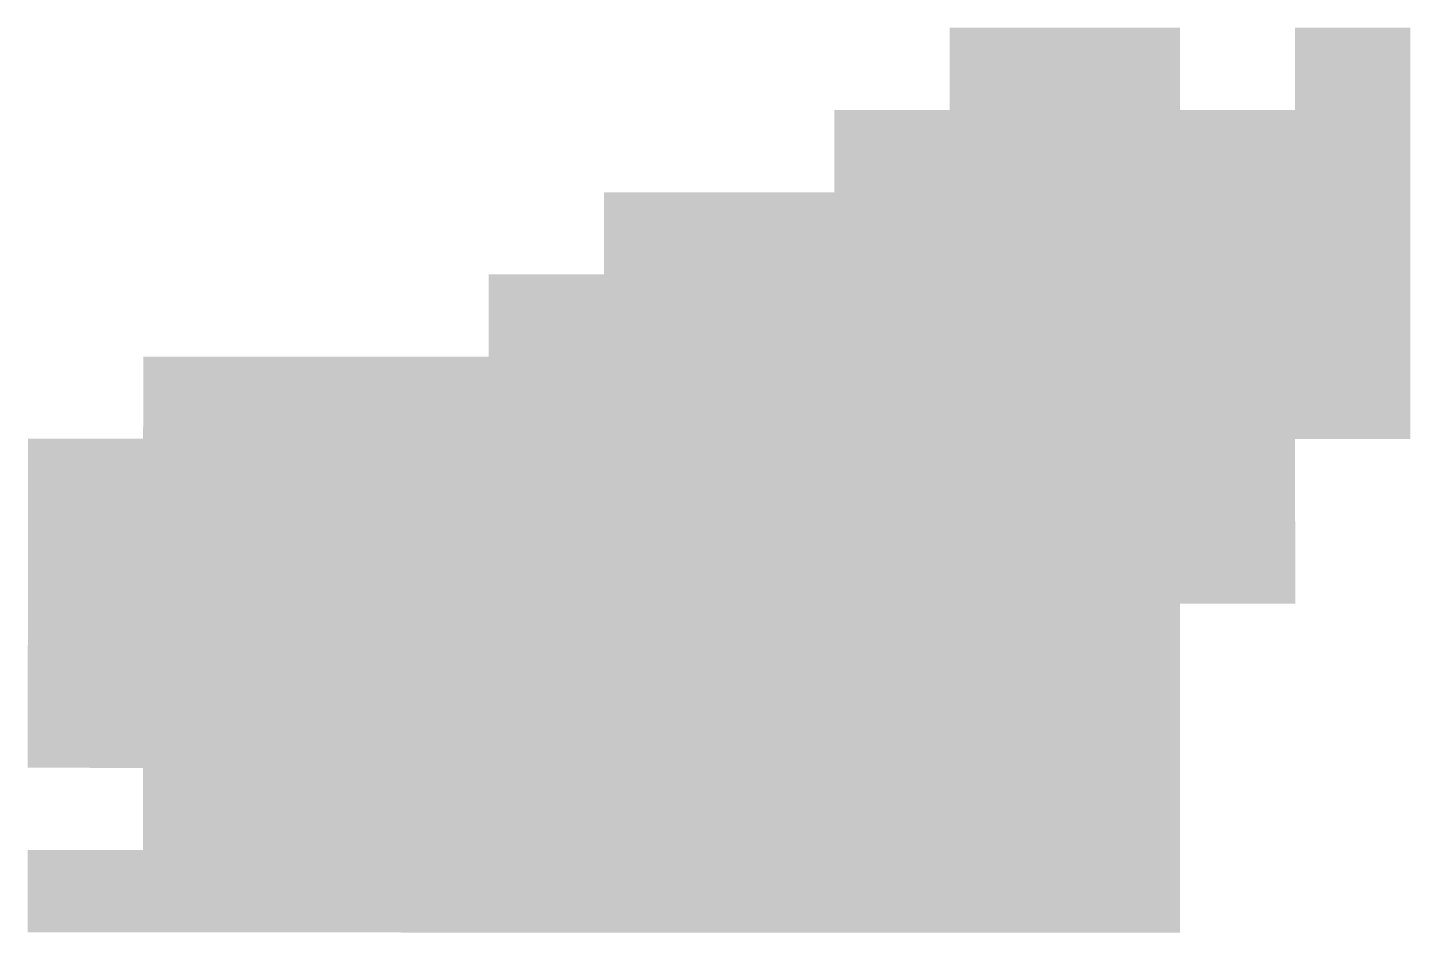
# Model space of a CAD drawing. Header units: inches. Extents: x 267136 to 306747, y 5028981 to 5062930.
# Drawn here: x 300904 to 306747, y 5059140 to 5062930 of the extents above; entities that cross this region are included whole.
import ezdxf

# ---------------------------------------------------------------- set-up
doc = ezdxf.new("R2010")
doc.units = ezdxf.units.IN
doc.header["$MEASUREMENT"] = 0

msp = doc.modelspace()

# ---------------------------------------------------------------- hatches: boundary and pattern name
for points in [[(305286.68, 5062582.45), (305254.234, 5062582.447), (305189.344, 5062582.443), (305124.453, 5062582.439), (305059.562, 5062582.437), (304994.672, 5062582.434), (304929.781, 5062582.433), (304864.891, 5062582.432), (304800, 5062582.431), (304800, 5062883.42), (304800, 5062929.726), (304994.661, 5062929.729), (305059.548, 5062929.731), (305124.435, 5062929.734), (305254.209, 5062929.742), (305286.652, 5062929.745), (305286.656, 5062883.439), (305286.663, 5062790.827), (305286.671, 5062698.215), (305286.678, 5062605.603), (305286.68, 5062582.45)], [(305773.359, 5062582.507), (305708.469, 5062582.497), (305578.687, 5062582.479), (305513.797, 5062582.472), (305448.906, 5062582.465), (305384.016, 5062582.458), (305319.125, 5062582.452), (305286.68, 5062582.45), (305286.678, 5062605.603), (305286.671, 5062698.215), (305286.663, 5062790.827), (305286.656, 5062883.439), (305286.652, 5062929.745), (305319.096, 5062929.748), (305448.87, 5062929.76), (305513.757, 5062929.767), (305578.645, 5062929.774), (305643.531, 5062929.783), (305708.418, 5062929.792), (305773.305, 5062929.802), (305773.312, 5062883.496), (305773.327, 5062790.884), (305773.341, 5062698.271), (305773.355, 5062605.66), (305773.359, 5062582.507)], [(306746.719, 5062582.735), (306681.828, 5062582.715), (306616.937, 5062582.695), (306552.047, 5062582.677), (306487.156, 5062582.659), (306422.266, 5062582.642), (306357.375, 5062582.626), (306292.484, 5062582.609), (306260.039, 5062582.602), (306260.033, 5062605.755), (306260.012, 5062698.367), (306259.99, 5062790.979), (306259.969, 5062883.591), (306259.958, 5062929.897), (306292.401, 5062929.904), (306357.288, 5062929.921), (306422.175, 5062929.937), (306487.062, 5062929.954), (306551.949, 5062929.973), (306616.836, 5062929.991), (306681.724, 5062930.01), (306746.61, 5062930.03), (306746.625, 5062883.724), (306746.653, 5062791.112), (306746.683, 5062698.5), (306746.712, 5062605.888), (306746.719, 5062582.735)], [(304800, 5062235.136), (304735.105, 5062235.137), (304670.212, 5062235.138), (304605.317, 5062235.139), (304540.423, 5062235.142), (304475.528, 5062235.145), (304410.635, 5062235.148), (304345.74, 5062235.152), (304313.293, 5062235.155), (304313.301, 5062327.767), (304313.308, 5062420.379), (304313.314, 5062512.991), (304313.32, 5062582.45), (304345.766, 5062582.447), (304410.656, 5062582.443), (304475.547, 5062582.439), (304540.437, 5062582.437), (304605.328, 5062582.434), (304670.219, 5062582.433), (304735.109, 5062582.432), (304800, 5062582.431), (304800, 5062235.136)], [(305286.707, 5062235.155), (305254.26, 5062235.152), (305189.365, 5062235.148), (305124.472, 5062235.145), (305059.577, 5062235.142), (304994.683, 5062235.139), (304929.788, 5062235.138), (304864.895, 5062235.137), (304800, 5062235.136), (304800, 5062582.431), (304864.891, 5062582.432), (304929.781, 5062582.433), (304994.672, 5062582.434), (305059.562, 5062582.437), (305124.453, 5062582.439), (305189.344, 5062582.443), (305254.234, 5062582.447), (305286.68, 5062582.45), (305286.686, 5062512.991), (305286.692, 5062420.379), (305286.699, 5062327.767), (305286.707, 5062235.155)], [(305773.414, 5062235.212), (305708.52, 5062235.202), (305643.625, 5062235.193), (305578.73, 5062235.185), (305513.837, 5062235.177), (305448.942, 5062235.17), (305384.048, 5062235.163), (305319.154, 5062235.157), (305286.707, 5062235.155), (305286.699, 5062327.767), (305286.692, 5062420.379), (305286.686, 5062512.991), (305286.68, 5062582.45), (305319.125, 5062582.452), (305384.016, 5062582.458), (305448.906, 5062582.465), (305513.797, 5062582.472), (305578.687, 5062582.479), (305708.469, 5062582.497), (305773.359, 5062582.507), (305773.37, 5062513.048), (305773.385, 5062420.436), (305773.399, 5062327.824), (305773.414, 5062235.212)], [(306260.12, 5062235.307), (306227.673, 5062235.3), (306162.779, 5062235.285), (306097.885, 5062235.271), (306032.99, 5062235.258), (305968.097, 5062235.245), (305903.202, 5062235.233), (305838.308, 5062235.223), (305773.414, 5062235.212), (305773.399, 5062327.824), (305773.385, 5062420.436), (305773.37, 5062513.048), (305773.359, 5062582.507), (305838.25, 5062582.518), (305903.141, 5062582.528), (305968.031, 5062582.54), (306032.922, 5062582.553), (306097.812, 5062582.566), (306162.703, 5062582.58), (306227.594, 5062582.595), (306260.039, 5062582.602), (306260.056, 5062513.143), (306260.077, 5062420.531), (306260.099, 5062327.919), (306260.12, 5062235.307)], [(306746.827, 5062235.44), (306681.933, 5062235.42), (306617.039, 5062235.4), (306552.145, 5062235.382), (306487.25, 5062235.364), (306422.356, 5062235.347), (306357.462, 5062235.331), (306292.567, 5062235.314), (306260.12, 5062235.307), (306260.099, 5062327.919), (306260.077, 5062420.531), (306260.056, 5062513.143), (306260.039, 5062582.602), (306292.484, 5062582.609), (306357.375, 5062582.626), (306422.266, 5062582.642), (306487.156, 5062582.659), (306552.047, 5062582.677), (306616.937, 5062582.695), (306746.719, 5062582.735), (306746.74, 5062513.276), (306746.77, 5062420.664), (306746.798, 5062328.052), (306746.827, 5062235.44)], [(303826.532, 5061887.917), (303761.634, 5061887.928), (303696.736, 5061887.938), (303631.839, 5061887.951), (303566.941, 5061887.963), (303502.043, 5061887.977), (303437.145, 5061887.99), (303372.247, 5061888.005), (303339.798, 5061888.013), (303339.814, 5061957.472), (303339.836, 5062050.083), (303339.858, 5062142.695), (303339.879, 5062235.307), (303372.327, 5062235.3), (303437.221, 5062235.285), (303502.115, 5062235.271), (303567.009, 5062235.258), (303631.904, 5062235.245), (303696.798, 5062235.233), (303761.692, 5062235.223), (303826.586, 5062235.212), (303826.558, 5062049.988), (303826.543, 5061957.376), (303826.532, 5061887.917)], [(304313.266, 5061887.86), (304280.817, 5061887.863), (304151.021, 5061887.875), (304086.124, 5061887.882), (303956.328, 5061887.898), (303891.43, 5061887.907), (303826.532, 5061887.917), (303826.543, 5061957.376), (303826.558, 5062049.988), (303826.586, 5062235.212), (303891.48, 5062235.202), (303956.375, 5062235.193), (304021.269, 5062235.185), (304086.164, 5062235.177), (304215.952, 5062235.163), (304280.846, 5062235.157), (304313.293, 5062235.155), (304313.286, 5062142.543), (304313.278, 5062049.932), (304313.271, 5061957.319), (304313.266, 5061887.86)], [(304800, 5061887.842), (304735.103, 5061887.842), (304670.204, 5061887.843), (304605.307, 5061887.845), (304540.408, 5061887.847), (304475.511, 5061887.85), (304410.613, 5061887.854), (304345.715, 5061887.857), (304313.266, 5061887.86), (304313.271, 5061957.319), (304313.278, 5062049.932), (304313.286, 5062142.543), (304313.293, 5062235.155), (304345.74, 5062235.152), (304410.635, 5062235.148), (304475.528, 5062235.145), (304540.423, 5062235.142), (304605.317, 5062235.139), (304670.212, 5062235.138), (304735.105, 5062235.137), (304800, 5062235.136), (304800, 5061957.3), (304800, 5061887.842)], [(305286.734, 5061887.86), (305254.285, 5061887.857), (305189.387, 5061887.854), (305124.489, 5061887.85), (305059.592, 5061887.847), (304994.693, 5061887.845), (304929.796, 5061887.843), (304864.897, 5061887.842), (304800, 5061887.842), (304800, 5062235.136), (304864.895, 5062235.137), (304929.788, 5062235.138), (304994.683, 5062235.139), (305059.577, 5062235.142), (305124.472, 5062235.145), (305189.365, 5062235.148), (305254.26, 5062235.152), (305286.707, 5062235.155), (305286.714, 5062142.543), (305286.722, 5062049.932), (305286.729, 5061957.319), (305286.734, 5061887.86)], [(305773.468, 5061887.917), (305708.57, 5061887.907), (305643.672, 5061887.898), (305513.876, 5061887.882), (305448.979, 5061887.875), (305286.734, 5061887.86), (305286.729, 5061957.319), (305286.722, 5062049.932), (305286.714, 5062142.543), (305286.707, 5062235.155), (305319.154, 5062235.157), (305384.048, 5062235.163), (305448.942, 5062235.17), (305513.837, 5062235.177), (305578.73, 5062235.185), (305643.625, 5062235.193), (305708.52, 5062235.202), (305773.414, 5062235.212), (305773.442, 5062049.988), (305773.457, 5061957.376), (305773.468, 5061887.917)], [(306260.202, 5061888.013), (306227.753, 5061888.005), (306162.854, 5061887.99), (306097.957, 5061887.977), (306033.06, 5061887.963), (305968.161, 5061887.951), (305903.264, 5061887.938), (305838.365, 5061887.928), (305773.468, 5061887.917), (305773.457, 5061957.376), (305773.442, 5062049.988), (305773.414, 5062235.212), (305838.308, 5062235.223), (305903.202, 5062235.233), (305968.097, 5062235.245), (306032.99, 5062235.258), (306097.885, 5062235.271), (306162.779, 5062235.285), (306227.673, 5062235.3), (306260.12, 5062235.307), (306260.164, 5062050.083), (306260.186, 5061957.472), (306260.202, 5061888.013)], [(306746.936, 5061888.146), (306682.038, 5061888.125), (306617.14, 5061888.106), (306552.242, 5061888.088), (306487.344, 5061888.069), (306422.446, 5061888.053), (306357.549, 5061888.036), (306292.65, 5061888.02), (306260.202, 5061888.013), (306260.186, 5061957.472), (306260.164, 5062050.083), (306260.12, 5062235.307), (306292.567, 5062235.314), (306357.462, 5062235.331), (306422.356, 5062235.347), (306487.25, 5062235.364), (306552.145, 5062235.382), (306617.039, 5062235.4), (306746.827, 5062235.44), (306746.914, 5061957.604), (306746.936, 5061888.146)], [(303339.717, 5061540.718), (303307.266, 5061540.726), (303242.365, 5061540.741), (303177.463, 5061540.758), (303112.562, 5061540.775), (303047.66, 5061540.793), (302982.759, 5061540.812), (302917.857, 5061540.831), (302852.956, 5061540.851), (302852.97, 5061587.156), (302853, 5061679.769), (302853.028, 5061772.381), (302853.057, 5061864.992), (302853.064, 5061888.146), (302917.962, 5061888.125), (302982.86, 5061888.106), (303047.758, 5061888.088), (303112.656, 5061888.069), (303177.554, 5061888.053), (303242.452, 5061888.036), (303307.35, 5061888.02), (303339.798, 5061888.013), (303339.793, 5061864.859), (303339.771, 5061772.247), (303339.75, 5061679.636), (303339.728, 5061587.023), (303339.717, 5061540.718)], [(303826.478, 5061540.623), (303761.577, 5061540.633), (303696.675, 5061540.645), (303631.773, 5061540.656), (303501.971, 5061540.682), (303437.069, 5061540.695), (303372.167, 5061540.71), (303339.717, 5061540.718), (303339.728, 5061587.023), (303339.75, 5061679.636), (303339.771, 5061772.247), (303339.793, 5061864.859), (303339.798, 5061888.013), (303372.247, 5061888.005), (303437.145, 5061887.99), (303502.043, 5061887.977), (303566.941, 5061887.963), (303631.839, 5061887.951), (303696.736, 5061887.938), (303761.634, 5061887.928), (303826.532, 5061887.917), (303826.529, 5061864.765), (303826.514, 5061772.152), (303826.5, 5061679.541), (303826.485, 5061586.929), (303826.478, 5061540.623)], [(304313.239, 5061540.565), (304280.788, 5061540.568), (304215.887, 5061540.574), (304150.985, 5061540.58), (304021.183, 5061540.596), (303956.281, 5061540.604), (303891.379, 5061540.613), (303826.478, 5061540.623), (303826.485, 5061586.929), (303826.5, 5061679.541), (303826.514, 5061772.152), (303826.529, 5061864.765), (303826.532, 5061887.917), (303891.43, 5061887.907), (303956.328, 5061887.898), (304086.124, 5061887.882), (304151.021, 5061887.875), (304313.266, 5061887.86), (304313.265, 5061864.707), (304313.257, 5061772.096), (304313.25, 5061679.483), (304313.242, 5061586.872), (304313.239, 5061540.565)], [(304800, 5061540.547), (304735.099, 5061540.547), (304670.197, 5061540.548), (304540.395, 5061540.552), (304475.492, 5061540.556), (304410.591, 5061540.559), (304345.689, 5061540.563), (304313.239, 5061540.565), (304313.242, 5061586.872), (304313.25, 5061679.483), (304313.257, 5061772.096), (304313.265, 5061864.707), (304313.266, 5061887.86), (304345.715, 5061887.857), (304410.613, 5061887.854), (304475.511, 5061887.85), (304540.408, 5061887.847), (304605.307, 5061887.845), (304670.204, 5061887.843), (304735.103, 5061887.842), (304800, 5061887.842), (304800, 5061864.688), (304800, 5061540.547)], [(305286.761, 5061540.565), (305254.311, 5061540.563), (305189.409, 5061540.559), (305124.508, 5061540.556), (305059.605, 5061540.552), (304929.803, 5061540.548), (304864.901, 5061540.547), (304800, 5061540.547), (304800, 5061887.842), (304864.897, 5061887.842), (304929.796, 5061887.843), (304994.693, 5061887.845), (305059.592, 5061887.847), (305124.489, 5061887.85), (305189.387, 5061887.854), (305254.285, 5061887.857), (305286.734, 5061887.86), (305286.735, 5061864.707), (305286.743, 5061772.096), (305286.75, 5061679.483), (305286.758, 5061586.872), (305286.761, 5061540.565)], [(305773.522, 5061540.623), (305708.62, 5061540.613), (305643.719, 5061540.604), (305578.817, 5061540.596), (305449.015, 5061540.58), (305384.113, 5061540.574), (305319.212, 5061540.568), (305286.761, 5061540.565), (305286.758, 5061586.872), (305286.75, 5061679.483), (305286.743, 5061772.096), (305286.735, 5061864.707), (305286.734, 5061887.86), (305319.183, 5061887.863), (305448.979, 5061887.875), (305513.876, 5061887.882), (305643.672, 5061887.898), (305708.57, 5061887.907), (305773.468, 5061887.917), (305773.472, 5061864.765), (305773.486, 5061772.152), (305773.5, 5061679.541), (305773.515, 5061586.929), (305773.522, 5061540.623)], [(306260.283, 5061540.718), (306227.832, 5061540.71), (306162.931, 5061540.695), (306098.029, 5061540.682), (305968.227, 5061540.656), (305903.325, 5061540.645), (305838.424, 5061540.633), (305773.522, 5061540.623), (305773.515, 5061586.929), (305773.5, 5061679.541), (305773.486, 5061772.152), (305773.472, 5061864.765), (305773.468, 5061887.917), (305838.365, 5061887.928), (305903.264, 5061887.938), (305968.161, 5061887.951), (306033.06, 5061887.963), (306097.957, 5061887.977), (306162.854, 5061887.99), (306227.753, 5061888.005), (306260.202, 5061888.013), (306260.207, 5061864.859), (306260.229, 5061772.247), (306260.251, 5061679.636), (306260.272, 5061587.023), (306260.283, 5061540.718)], [(306747.044, 5061540.851), (306682.143, 5061540.831), (306617.241, 5061540.812), (306552.34, 5061540.793), (306487.438, 5061540.775), (306422.537, 5061540.758), (306357.635, 5061540.741), (306292.733, 5061540.726), (306260.283, 5061540.718), (306260.272, 5061587.023), (306260.251, 5061679.636), (306260.229, 5061772.247), (306260.207, 5061864.859), (306260.202, 5061888.013), (306292.65, 5061888.02), (306357.549, 5061888.036), (306422.446, 5061888.053), (306487.344, 5061888.069), (306552.242, 5061888.088), (306617.14, 5061888.106), (306682.038, 5061888.125), (306746.936, 5061888.146), (306746.942, 5061864.992), (306746.972, 5061772.381), (306747.001, 5061679.769), (306747.029, 5061587.156), (306747.044, 5061540.851)], [(301879.271, 5061193.937), (301814.366, 5061193.967), (301749.461, 5061193.999), (301684.556, 5061194.03), (301619.651, 5061194.063), (301489.841, 5061194.131), (301424.936, 5061194.166), (301392.483, 5061194.184), (301392.496, 5061217.336), (301392.546, 5061309.948), (301392.597, 5061402.56), (301392.647, 5061495.172), (301392.673, 5061541.478), (301425.124, 5061541.46), (301490.025, 5061541.425), (301554.927, 5061541.392), (301619.828, 5061541.357), (301684.729, 5061541.325), (301749.631, 5061541.293), (301814.532, 5061541.262), (301879.434, 5061541.23), (301879.412, 5061494.925), (301879.369, 5061402.312), (301879.326, 5061309.701), (301879.282, 5061217.089), (301879.271, 5061193.937)], [(302366.06, 5061193.728), (302333.607, 5061193.74), (302268.702, 5061193.767), (302203.797, 5061193.793), (302138.892, 5061193.82), (302073.986, 5061193.849), (302009.082, 5061193.877), (301944.176, 5061193.906), (301879.271, 5061193.937), (301879.282, 5061217.089), (301879.326, 5061309.701), (301879.369, 5061402.312), (301879.412, 5061494.925), (301879.434, 5061541.23), (301944.335, 5061541.2), (302009.237, 5061541.171), (302074.138, 5061541.143), (302139.04, 5061541.114), (302203.941, 5061541.087), (302268.843, 5061541.061), (302333.744, 5061541.034), (302366.195, 5061541.021), (302366.177, 5061494.716), (302366.141, 5061402.104), (302366.104, 5061309.492), (302366.068, 5061216.88), (302366.06, 5061193.728)], [(302852.848, 5061193.557), (302787.942, 5061193.577), (302723.037, 5061193.599), (302658.132, 5061193.62), (302528.322, 5061193.666), (302463.417, 5061193.69), (302398.512, 5061193.715), (302366.06, 5061193.728), (302366.068, 5061216.88), (302366.104, 5061309.492), (302366.141, 5061402.104), (302366.177, 5061494.716), (302366.195, 5061541.021), (302398.646, 5061541.009), (302463.547, 5061540.984), (302528.449, 5061540.961), (302593.35, 5061540.937), (302658.251, 5061540.915), (302788.055, 5061540.871), (302852.956, 5061540.851), (302852.941, 5061494.545), (302852.913, 5061401.933), (302852.855, 5061216.709), (302852.848, 5061193.557)], [(303339.636, 5061193.424), (303307.183, 5061193.431), (303242.278, 5061193.447), (303177.373, 5061193.464), (303112.468, 5061193.48), (302982.658, 5061193.518), (302917.752, 5061193.536), (302852.848, 5061193.557), (302852.855, 5061216.709), (302852.913, 5061401.933), (302852.941, 5061494.545), (302852.956, 5061540.851), (302917.857, 5061540.831), (302982.759, 5061540.812), (303047.66, 5061540.793), (303112.562, 5061540.775), (303177.463, 5061540.758), (303242.365, 5061540.741), (303307.266, 5061540.726), (303339.717, 5061540.718), (303339.706, 5061494.412), (303339.685, 5061401.8), (303339.641, 5061216.576), (303339.636, 5061193.424)], [(303826.424, 5061193.328), (303761.519, 5061193.339), (303696.614, 5061193.35), (303631.708, 5061193.362), (303566.803, 5061193.374), (303501.898, 5061193.388), (303436.993, 5061193.401), (303372.088, 5061193.416), (303339.636, 5061193.424), (303339.641, 5061216.576), (303339.685, 5061401.8), (303339.706, 5061494.412), (303339.717, 5061540.718), (303372.167, 5061540.71), (303437.069, 5061540.695), (303501.971, 5061540.682), (303631.773, 5061540.656), (303696.675, 5061540.645), (303761.577, 5061540.633), (303826.478, 5061540.623), (303826.471, 5061494.316), (303826.456, 5061401.705), (303826.442, 5061309.093), (303826.427, 5061216.481), (303826.424, 5061193.328)], [(304313.212, 5061193.271), (304280.76, 5061193.274), (304215.854, 5061193.28), (304150.949, 5061193.286), (304086.044, 5061193.293), (304021.139, 5061193.301), (303956.234, 5061193.31), (303891.329, 5061193.318), (303826.424, 5061193.328), (303826.427, 5061216.481), (303826.442, 5061309.093), (303826.456, 5061401.705), (303826.471, 5061494.316), (303826.478, 5061540.623), (303891.379, 5061540.613), (303956.281, 5061540.604), (304021.183, 5061540.596), (304150.985, 5061540.58), (304215.887, 5061540.574), (304280.788, 5061540.568), (304313.239, 5061540.565), (304313.235, 5061494.26), (304313.229, 5061401.648), (304313.221, 5061309.036), (304313.214, 5061216.425), (304313.212, 5061193.271)], [(304800, 5061193.253), (304735.095, 5061193.253), (304670.189, 5061193.254), (304605.285, 5061193.256), (304540.38, 5061193.258), (304475.475, 5061193.261), (304410.569, 5061193.265), (304345.664, 5061193.269), (304313.212, 5061193.271), (304313.214, 5061216.425), (304313.221, 5061309.036), (304313.229, 5061401.648), (304313.235, 5061494.26), (304313.239, 5061540.565), (304345.689, 5061540.563), (304410.591, 5061540.559), (304475.492, 5061540.556), (304540.395, 5061540.552), (304670.197, 5061540.548), (304735.099, 5061540.547), (304800, 5061540.547), (304800, 5061193.253)], [(305286.788, 5061193.271), (305254.336, 5061193.269), (305189.431, 5061193.265), (305124.525, 5061193.261), (305059.62, 5061193.258), (304994.715, 5061193.256), (304929.811, 5061193.254), (304864.905, 5061193.253), (304800, 5061193.253), (304800, 5061540.547), (304864.901, 5061540.547), (304929.803, 5061540.548), (305059.605, 5061540.552), (305124.508, 5061540.556), (305189.409, 5061540.559), (305254.311, 5061540.563), (305286.761, 5061540.565), (305286.765, 5061494.26), (305286.771, 5061401.648), (305286.779, 5061309.036), (305286.786, 5061216.425), (305286.788, 5061193.271)], [(305773.576, 5061193.328), (305708.671, 5061193.318), (305643.766, 5061193.31), (305578.861, 5061193.301), (305513.956, 5061193.293), (305449.051, 5061193.286), (305384.146, 5061193.28), (305319.24, 5061193.274), (305286.788, 5061193.271), (305286.786, 5061216.425), (305286.779, 5061309.036), (305286.771, 5061401.648), (305286.765, 5061494.26), (305286.761, 5061540.565), (305319.212, 5061540.568), (305384.113, 5061540.574), (305449.015, 5061540.58), (305578.817, 5061540.596), (305643.719, 5061540.604), (305708.62, 5061540.613), (305773.522, 5061540.623), (305773.529, 5061494.316), (305773.544, 5061401.705), (305773.559, 5061309.093), (305773.572, 5061216.481), (305773.576, 5061193.328)], [(306260.364, 5061193.424), (306227.912, 5061193.416), (306163.007, 5061193.401), (306098.102, 5061193.388), (306033.196, 5061193.374), (305968.291, 5061193.362), (305903.387, 5061193.35), (305838.481, 5061193.339), (305773.576, 5061193.328), (305773.572, 5061216.481), (305773.559, 5061309.093), (305773.544, 5061401.705), (305773.529, 5061494.316), (305773.522, 5061540.623), (305838.424, 5061540.633), (305903.325, 5061540.645), (305968.227, 5061540.656), (306098.029, 5061540.682), (306162.931, 5061540.695), (306227.832, 5061540.71), (306260.283, 5061540.718), (306260.294, 5061494.412), (306260.315, 5061401.8), (306260.359, 5061216.576), (306260.364, 5061193.424)], [(306747.152, 5061193.557), (306682.247, 5061193.536), (306617.343, 5061193.518), (306552.437, 5061193.499), (306487.532, 5061193.48), (306422.627, 5061193.464), (306357.722, 5061193.447), (306292.817, 5061193.431), (306260.364, 5061193.424), (306260.359, 5061216.576), (306260.315, 5061401.8), (306260.294, 5061494.412), (306260.283, 5061540.718), (306292.733, 5061540.726), (306357.635, 5061540.741), (306422.537, 5061540.758), (306487.438, 5061540.775), (306552.34, 5061540.793), (306617.241, 5061540.812), (306682.143, 5061540.831), (306747.044, 5061540.851), (306747.059, 5061494.545), (306747.088, 5061401.933), (306747.116, 5061309.321), (306747.146, 5061216.709), (306747.152, 5061193.557)], [(301392.293, 5060846.89), (301359.839, 5060846.907), (301294.93, 5060846.943), (301230.021, 5060846.98), (301165.113, 5060847.018), (301100.204, 5060847.056), (301035.295, 5060847.095), (300970.387, 5060847.134), (300905.478, 5060847.174), (300905.536, 5060939.786), (300905.594, 5061032.397), (300905.652, 5061125.01), (300905.695, 5061194.469), (300970.6, 5061194.428), (301100.41, 5061194.35), (301230.22, 5061194.274), (301295.125, 5061194.237), (301360.031, 5061194.201), (301392.483, 5061194.184), (301392.445, 5061124.725), (301392.395, 5061032.112), (301392.293, 5060846.89)], [(301879.108, 5060846.643), (301814.2, 5060846.673), (301749.291, 5060846.704), (301684.382, 5060846.736), (301619.474, 5060846.77), (301554.565, 5060846.803), (301489.656, 5060846.837), (301424.748, 5060846.871), (301392.293, 5060846.89), (301392.395, 5061032.112), (301392.445, 5061124.725), (301392.483, 5061194.184), (301424.936, 5061194.166), (301489.841, 5061194.131), (301619.651, 5061194.063), (301684.556, 5061194.03), (301749.461, 5061193.999), (301814.366, 5061193.967), (301879.271, 5061193.937), (301879.239, 5061124.478), (301879.195, 5061031.866), (301879.152, 5060939.254), (301879.108, 5060846.643)], [(302365.924, 5060846.434), (302333.47, 5060846.446), (302268.561, 5060846.472), (302203.652, 5060846.499), (302138.744, 5060846.526), (302073.835, 5060846.554), (301944.017, 5060846.612), (301879.108, 5060846.643), (301879.152, 5060939.254), (301879.195, 5061031.866), (301879.239, 5061124.478), (301879.271, 5061193.937), (301944.176, 5061193.906), (302009.082, 5061193.877), (302073.986, 5061193.849), (302138.892, 5061193.82), (302203.797, 5061193.793), (302268.702, 5061193.767), (302333.607, 5061193.74), (302366.06, 5061193.728), (302366.032, 5061124.269), (302365.96, 5060939.045), (302365.924, 5060846.434)], [(302852.739, 5060846.263), (302787.831, 5060846.283), (302722.922, 5060846.304), (302658.013, 5060846.326), (302593.104, 5060846.349), (302528.196, 5060846.372), (302463.287, 5060846.396), (302398.378, 5060846.421), (302365.924, 5060846.434), (302365.96, 5060939.045), (302366.032, 5061124.269), (302366.06, 5061193.728), (302398.512, 5061193.715), (302463.417, 5061193.69), (302528.322, 5061193.666), (302658.132, 5061193.62), (302723.037, 5061193.599), (302787.942, 5061193.577), (302852.848, 5061193.557), (302852.826, 5061124.098), (302852.797, 5061031.485), (302852.739, 5060846.263)], [(303339.554, 5060846.129), (303307.1, 5060846.137), (303242.191, 5060846.153), (303177.283, 5060846.169), (303112.374, 5060846.187), (303047.465, 5060846.204), (302982.557, 5060846.223), (302917.648, 5060846.242), (302852.739, 5060846.263), (302852.797, 5061031.485), (302852.826, 5061124.098), (302852.848, 5061193.557), (302917.752, 5061193.536), (302982.658, 5061193.518), (303112.468, 5061193.48), (303177.373, 5061193.464), (303242.278, 5061193.447), (303307.183, 5061193.431), (303339.636, 5061193.424), (303339.619, 5061123.965), (303339.598, 5061031.353), (303339.554, 5060846.129)], [(303826.37, 5060846.034), (303761.461, 5060846.045), (303696.552, 5060846.056), (303631.644, 5060846.067), (303566.735, 5060846.08), (303501.826, 5060846.094), (303436.917, 5060846.107), (303372.009, 5060846.122), (303339.554, 5060846.129), (303339.598, 5061031.353), (303339.619, 5061123.965), (303339.636, 5061193.424), (303372.088, 5061193.416), (303436.993, 5061193.401), (303501.898, 5061193.388), (303566.803, 5061193.374), (303631.708, 5061193.362), (303696.614, 5061193.35), (303826.424, 5061193.328), (303826.413, 5061123.869), (303826.398, 5061031.258), (303826.37, 5060846.034)], [(304313.185, 5060845.978), (304280.73, 5060845.979), (304215.821, 5060845.985), (304150.913, 5060845.992), (304086.004, 5060845.999), (304021.096, 5060846.007), (303956.187, 5060846.016), (303891.278, 5060846.024), (303826.37, 5060846.034), (303826.398, 5061031.258), (303826.413, 5061123.869), (303826.424, 5061193.328), (303891.329, 5061193.318), (303956.234, 5061193.31), (304021.139, 5061193.301), (304086.044, 5061193.293), (304150.949, 5061193.286), (304215.854, 5061193.28), (304280.76, 5061193.274), (304313.212, 5061193.271), (304313.206, 5061123.812), (304313.199, 5061031.201), (304313.192, 5060938.589), (304313.185, 5060845.978)], [(304800, 5060845.958), (304735.091, 5060845.959), (304670.183, 5060845.96), (304605.273, 5060845.961), (304540.365, 5060845.964), (304475.456, 5060845.967), (304410.548, 5060845.971), (304345.639, 5060845.975), (304313.185, 5060845.978), (304313.192, 5060938.589), (304313.199, 5061031.201), (304313.206, 5061123.812), (304313.212, 5061193.271), (304345.664, 5061193.269), (304410.569, 5061193.265), (304475.475, 5061193.261), (304540.38, 5061193.258), (304605.285, 5061193.256), (304670.189, 5061193.254), (304735.095, 5061193.253), (304800, 5061193.253), (304800, 5060845.958)], [(305286.815, 5060845.978), (305254.361, 5060845.975), (305189.452, 5060845.971), (305124.544, 5060845.967), (305059.635, 5060845.964), (304994.727, 5060845.961), (304929.817, 5060845.96), (304864.909, 5060845.959), (304800, 5060845.958), (304800, 5061193.253), (304864.905, 5061193.253), (304929.811, 5061193.254), (304994.715, 5061193.256), (305059.62, 5061193.258), (305124.525, 5061193.261), (305189.431, 5061193.265), (305254.336, 5061193.269), (305286.788, 5061193.271), (305286.794, 5061123.812), (305286.801, 5061031.201), (305286.808, 5060938.589), (305286.815, 5060845.978)], [(305773.631, 5060846.034), (305708.722, 5060846.024), (305643.813, 5060846.016), (305578.904, 5060846.007), (305513.996, 5060845.999), (305449.087, 5060845.992), (305384.179, 5060845.985), (305319.27, 5060845.979), (305286.815, 5060845.978), (305286.808, 5060938.589), (305286.801, 5061031.201), (305286.794, 5061123.812), (305286.788, 5061193.271), (305319.24, 5061193.274), (305384.146, 5061193.28), (305449.051, 5061193.286), (305513.956, 5061193.293), (305578.861, 5061193.301), (305643.766, 5061193.31), (305708.671, 5061193.318), (305773.576, 5061193.328), (305773.587, 5061123.869), (305773.602, 5061031.258), (305773.616, 5060938.646), (305773.631, 5060846.034)], [(306260.445, 5060846.129), (306227.991, 5060846.122), (306163.083, 5060846.107), (306098.174, 5060846.094), (306033.266, 5060846.08), (305968.356, 5060846.067), (305903.448, 5060846.056), (305838.539, 5060846.045), (305773.631, 5060846.034), (305773.616, 5060938.646), (305773.602, 5061031.258), (305773.587, 5061123.869), (305773.576, 5061193.328), (305838.481, 5061193.339), (305903.387, 5061193.35), (305968.291, 5061193.362), (306033.196, 5061193.374), (306098.102, 5061193.388), (306163.007, 5061193.401), (306227.912, 5061193.416), (306260.364, 5061193.424), (306260.381, 5061123.965), (306260.402, 5061031.353), (306260.424, 5060938.741), (306260.445, 5060846.129)], [(301392.104, 5060499.596), (301359.647, 5060499.613), (301294.735, 5060499.649), (301229.823, 5060499.687), (301164.911, 5060499.724), (301099.998, 5060499.762), (300970.174, 5060499.84), (300905.261, 5060499.88), (300905.305, 5060569.339), (300905.362, 5060661.951), (300905.42, 5060754.562), (300905.478, 5060847.174), (300970.387, 5060847.134), (301035.295, 5060847.095), (301100.204, 5060847.056), (301165.113, 5060847.018), (301230.021, 5060846.98), (301294.93, 5060846.943), (301359.839, 5060846.907), (301392.293, 5060846.89), (301392.243, 5060754.277), (301392.192, 5060661.666), (301392.142, 5060569.054), (301392.104, 5060499.596)], [(301878.946, 5060499.349), (301814.034, 5060499.379), (301749.122, 5060499.41), (301684.209, 5060499.442), (301619.297, 5060499.476), (301554.384, 5060499.509), (301424.56, 5060499.577), (301392.104, 5060499.596), (301392.142, 5060569.054), (301392.192, 5060661.666), (301392.243, 5060754.277), (301392.293, 5060846.89), (301424.748, 5060846.871), (301489.656, 5060846.837), (301554.565, 5060846.803), (301619.474, 5060846.77), (301684.382, 5060846.736), (301749.291, 5060846.704), (301814.2, 5060846.673), (301879.108, 5060846.643), (301879.065, 5060754.03), (301879.022, 5060661.419), (301878.979, 5060568.807), (301878.946, 5060499.349)], [(302365.788, 5060499.14), (302333.332, 5060499.152), (302268.42, 5060499.178), (302203.507, 5060499.205), (302138.595, 5060499.232), (302073.683, 5060499.26), (302008.771, 5060499.289), (301943.858, 5060499.318), (301878.946, 5060499.349), (301878.979, 5060568.807), (301879.022, 5060661.419), (301879.065, 5060754.03), (301879.108, 5060846.643), (301944.017, 5060846.612), (302073.835, 5060846.554), (302138.744, 5060846.526), (302203.652, 5060846.499), (302268.561, 5060846.472), (302333.47, 5060846.446), (302365.924, 5060846.434), (302365.888, 5060753.821), (302365.852, 5060661.21), (302365.815, 5060568.598), (302365.788, 5060499.14)], [(302852.631, 5060498.969), (302787.718, 5060498.989), (302722.806, 5060499.01), (302657.894, 5060499.032), (302592.981, 5060499.055), (302528.069, 5060499.078), (302463.157, 5060499.103), (302398.245, 5060499.127), (302365.788, 5060499.14), (302365.815, 5060568.598), (302365.852, 5060661.21), (302365.888, 5060753.821), (302365.924, 5060846.434), (302398.378, 5060846.421), (302463.287, 5060846.396), (302528.196, 5060846.372), (302593.104, 5060846.349), (302658.013, 5060846.326), (302722.922, 5060846.304), (302787.831, 5060846.283), (302852.739, 5060846.263), (302852.71, 5060753.65), (302852.681, 5060661.039), (302852.652, 5060568.427), (302852.631, 5060498.969)], [(303339.473, 5060498.835), (303307.017, 5060498.843), (303242.104, 5060498.858), (303177.192, 5060498.875), (303112.28, 5060498.893), (303047.368, 5060498.91), (302982.455, 5060498.929), (302917.543, 5060498.948), (302852.631, 5060498.969), (302852.652, 5060568.427), (302852.681, 5060661.039), (302852.71, 5060753.65), (302852.739, 5060846.263), (302917.648, 5060846.242), (302982.557, 5060846.223), (303047.465, 5060846.204), (303112.374, 5060846.187), (303177.283, 5060846.169), (303242.191, 5060846.153), (303307.1, 5060846.137), (303339.554, 5060846.129), (303339.533, 5060753.518), (303339.489, 5060568.294), (303339.473, 5060498.835)], [(303826.315, 5060498.74), (303761.403, 5060498.751), (303631.579, 5060498.773), (303566.666, 5060498.786), (303501.754, 5060498.8), (303436.841, 5060498.813), (303371.929, 5060498.828), (303339.473, 5060498.835), (303339.489, 5060568.294), (303339.533, 5060753.518), (303339.554, 5060846.129), (303372.009, 5060846.122), (303436.917, 5060846.107), (303501.826, 5060846.094), (303566.735, 5060846.08), (303631.644, 5060846.067), (303696.552, 5060846.056), (303826.37, 5060846.034), (303826.355, 5060753.423), (303826.341, 5060660.811), (303826.326, 5060568.199), (303826.315, 5060498.74)], [(304313.157, 5060498.684), (304280.701, 5060498.686), (304215.789, 5060498.691), (304150.877, 5060498.698), (304085.964, 5060498.705), (304021.052, 5060498.713), (303956.14, 5060498.722), (303891.228, 5060498.73), (303826.315, 5060498.74), (303826.326, 5060568.199), (303826.341, 5060660.811), (303826.355, 5060753.423), (303826.37, 5060846.034), (303891.278, 5060846.024), (303956.187, 5060846.016), (304021.096, 5060846.007), (304086.004, 5060845.999), (304150.913, 5060845.992), (304215.821, 5060845.985), (304280.73, 5060845.979), (304313.185, 5060845.978), (304313.178, 5060753.365), (304313.17, 5060660.754), (304313.163, 5060568.143), (304313.157, 5060498.684)], [(304800, 5060498.664), (304735.088, 5060498.665), (304670.176, 5060498.666), (304605.263, 5060498.667), (304540.351, 5060498.67), (304475.438, 5060498.673), (304345.614, 5060498.681), (304313.157, 5060498.684), (304313.163, 5060568.143), (304313.17, 5060660.754), (304313.178, 5060753.365), (304313.185, 5060845.978), (304345.639, 5060845.975), (304410.548, 5060845.971), (304475.456, 5060845.967), (304540.365, 5060845.964), (304605.273, 5060845.961), (304670.183, 5060845.96), (304735.091, 5060845.959), (304800, 5060845.958), (304800, 5060498.664)], [(305286.843, 5060498.684), (305254.386, 5060498.681), (305124.562, 5060498.673), (305059.649, 5060498.67), (304994.737, 5060498.667), (304929.824, 5060498.666), (304800, 5060498.664), (304800, 5060845.958), (304864.909, 5060845.959), (304929.817, 5060845.96), (304994.727, 5060845.961), (305059.635, 5060845.964), (305124.544, 5060845.967), (305189.452, 5060845.971), (305254.361, 5060845.975), (305286.815, 5060845.978), (305286.822, 5060753.365), (305286.83, 5060660.754), (305286.837, 5060568.143), (305286.843, 5060498.684)], [(305773.685, 5060498.74), (305708.772, 5060498.73), (305643.86, 5060498.722), (305578.947, 5060498.713), (305514.035, 5060498.705), (305384.211, 5060498.691), (305319.299, 5060498.686), (305286.843, 5060498.684), (305286.837, 5060568.143), (305286.83, 5060660.754), (305286.822, 5060753.365), (305286.815, 5060845.978), (305319.27, 5060845.979), (305384.179, 5060845.985), (305449.087, 5060845.992), (305513.996, 5060845.999), (305578.904, 5060846.007), (305643.813, 5060846.016), (305708.722, 5060846.024), (305773.631, 5060846.034), (305773.645, 5060753.423), (305773.659, 5060660.811), (305773.674, 5060568.199), (305773.685, 5060498.74)], [(306260.527, 5060498.835), (306228.071, 5060498.828), (306163.158, 5060498.813), (306098.246, 5060498.8), (306033.334, 5060498.786), (305968.422, 5060498.773), (305903.51, 5060498.762), (305838.597, 5060498.751), (305773.685, 5060498.74), (305773.674, 5060568.199), (305773.659, 5060660.811), (305773.645, 5060753.423), (305773.631, 5060846.034), (305838.539, 5060846.045), (305903.448, 5060846.056), (305968.356, 5060846.067), (306033.266, 5060846.08), (306098.174, 5060846.094), (306163.083, 5060846.107), (306227.991, 5060846.122), (306260.445, 5060846.129), (306260.468, 5060753.518), (306260.489, 5060660.906), (306260.511, 5060568.294), (306260.527, 5060498.835)], [(301391.914, 5060152.302), (301359.456, 5060152.319), (301294.54, 5060152.355), (301229.624, 5060152.393), (301164.708, 5060152.43), (301099.792, 5060152.468), (300969.96, 5060152.546), (300905.044, 5060152.587), (300905.073, 5060198.893), (300905.189, 5060384.115), (300905.247, 5060476.728), (300905.261, 5060499.88), (300970.174, 5060499.84), (301099.998, 5060499.762), (301164.911, 5060499.724), (301229.823, 5060499.687), (301294.735, 5060499.649), (301359.647, 5060499.613), (301392.104, 5060499.596), (301392.091, 5060476.442), (301392.041, 5060383.831), (301391.939, 5060198.607), (301391.914, 5060152.302)], [(301878.783, 5060152.055), (301813.867, 5060152.085), (301748.952, 5060152.116), (301684.036, 5060152.148), (301619.12, 5060152.182), (301554.204, 5060152.215), (301489.288, 5060152.249), (301424.372, 5060152.284), (301391.914, 5060152.302), (301391.939, 5060198.607), (301392.041, 5060383.831), (301392.091, 5060476.442), (301392.104, 5060499.596), (301424.56, 5060499.577), (301554.384, 5060499.509), (301619.297, 5060499.476), (301684.209, 5060499.442), (301749.122, 5060499.41), (301814.034, 5060499.379), (301878.946, 5060499.349), (301878.935, 5060476.195), (301878.892, 5060383.584), (301878.849, 5060290.972), (301878.805, 5060198.36), (301878.783, 5060152.055)], [(302365.653, 5060151.846), (302333.195, 5060151.858), (302268.279, 5060151.885), (302203.363, 5060151.911), (302138.447, 5060151.938), (302073.531, 5060151.967), (302008.615, 5060151.995), (301943.699, 5060152.024), (301878.783, 5060152.055), (301878.805, 5060198.36), (301878.849, 5060290.972), (301878.892, 5060383.584), (301878.935, 5060476.195), (301878.946, 5060499.349), (301943.858, 5060499.318), (302008.771, 5060499.289), (302073.683, 5060499.26), (302138.595, 5060499.232), (302203.507, 5060499.205), (302268.42, 5060499.178), (302333.332, 5060499.152), (302365.788, 5060499.14), (302365.779, 5060475.986), (302365.743, 5060383.375), (302365.671, 5060198.151), (302365.653, 5060151.846)], [(302852.522, 5060151.675), (302787.606, 5060151.695), (302722.69, 5060151.717), (302657.774, 5060151.738), (302527.942, 5060151.784), (302463.027, 5060151.809), (302398.111, 5060151.833), (302365.653, 5060151.846), (302365.671, 5060198.151), (302365.743, 5060383.375), (302365.779, 5060475.986), (302365.788, 5060499.14), (302398.245, 5060499.127), (302463.157, 5060499.103), (302528.069, 5060499.078), (302592.981, 5060499.055), (302657.894, 5060499.032), (302722.806, 5060499.01), (302787.718, 5060498.989), (302852.631, 5060498.969), (302852.624, 5060475.815), (302852.595, 5060383.204), (302852.565, 5060290.592), (302852.537, 5060197.98), (302852.522, 5060151.675)], [(303339.392, 5060151.542), (303306.934, 5060151.549), (303242.018, 5060151.565), (303112.186, 5060151.599), (303047.27, 5060151.617), (302982.354, 5060151.636), (302917.438, 5060151.654), (302852.522, 5060151.675), (302852.537, 5060197.98), (302852.565, 5060290.592), (302852.595, 5060383.204), (302852.624, 5060475.815), (302852.631, 5060498.969), (302917.543, 5060498.948), (302982.455, 5060498.929), (303047.368, 5060498.91), (303112.28, 5060498.893), (303177.192, 5060498.875), (303242.104, 5060498.858), (303307.017, 5060498.843), (303339.473, 5060498.835), (303339.468, 5060475.683), (303339.446, 5060383.07), (303339.402, 5060197.848), (303339.392, 5060151.542)], [(303826.261, 5060151.446), (303761.345, 5060151.457), (303696.429, 5060151.468), (303631.513, 5060151.48), (303566.598, 5060151.492), (303436.766, 5060151.52), (303371.85, 5060151.534), (303339.392, 5060151.542), (303339.402, 5060197.848), (303339.446, 5060383.07), (303339.468, 5060475.683), (303339.473, 5060498.835), (303371.929, 5060498.828), (303436.841, 5060498.813), (303501.754, 5060498.8), (303566.666, 5060498.786), (303631.579, 5060498.773), (303826.315, 5060498.74), (303826.312, 5060475.587), (303826.297, 5060382.976), (303826.269, 5060197.752), (303826.261, 5060151.446)], [(304313.131, 5060151.39), (304280.673, 5060151.393), (304215.757, 5060151.397), (304085.925, 5060151.411), (304021.009, 5060151.419), (303891.177, 5060151.437), (303826.261, 5060151.446), (303826.269, 5060197.752), (303826.297, 5060382.976), (303826.312, 5060475.587), (303826.315, 5060498.74), (303891.228, 5060498.73), (303956.14, 5060498.722), (304021.052, 5060498.713), (304085.964, 5060498.705), (304150.877, 5060498.698), (304215.789, 5060498.691), (304280.701, 5060498.686), (304313.157, 5060498.684), (304313.156, 5060475.53), (304313.148, 5060382.919), (304313.142, 5060290.307), (304313.134, 5060197.695), (304313.131, 5060151.39)], [(304800, 5060151.37), (304735.084, 5060151.371), (304670.168, 5060151.372), (304540.336, 5060151.376), (304475.42, 5060151.379), (304410.505, 5060151.383), (304345.589, 5060151.387), (304313.131, 5060151.39), (304313.134, 5060197.695), (304313.142, 5060290.307), (304313.148, 5060382.919), (304313.156, 5060475.53), (304313.157, 5060498.684), (304345.614, 5060498.681), (304475.438, 5060498.673), (304540.351, 5060498.67), (304605.263, 5060498.667), (304670.176, 5060498.666), (304800, 5060498.664), (304800, 5060197.677), (304800, 5060151.37)], [(305286.869, 5060151.39), (305254.411, 5060151.387), (305189.495, 5060151.383), (305124.58, 5060151.379), (305059.664, 5060151.376), (304929.832, 5060151.372), (304800, 5060151.37), (304800, 5060498.664), (304929.824, 5060498.666), (304994.737, 5060498.667), (305059.649, 5060498.67), (305124.562, 5060498.673), (305254.386, 5060498.681), (305286.843, 5060498.684), (305286.844, 5060475.53), (305286.852, 5060382.919), (305286.858, 5060290.307), (305286.866, 5060197.695), (305286.869, 5060151.39)], [(305773.739, 5060151.446), (305708.823, 5060151.437), (305578.991, 5060151.419), (305514.075, 5060151.411), (305384.243, 5060151.397), (305319.327, 5060151.393), (305286.869, 5060151.39), (305286.866, 5060197.695), (305286.858, 5060290.307), (305286.852, 5060382.919), (305286.844, 5060475.53), (305286.843, 5060498.684), (305319.299, 5060498.686), (305384.211, 5060498.691), (305514.035, 5060498.705), (305578.947, 5060498.713), (305643.86, 5060498.722), (305708.772, 5060498.73), (305773.685, 5060498.74), (305773.688, 5060475.587), (305773.703, 5060382.976), (305773.731, 5060197.752), (305773.739, 5060151.446)], [(301391.724, 5059805.008), (301359.265, 5059805.025), (301229.425, 5059805.099), (301164.506, 5059805.136), (301099.586, 5059805.175), (301034.667, 5059805.213), (300969.747, 5059805.253), (300904.828, 5059805.293), (300904.842, 5059828.446), (300904.9, 5059921.058), (300905.016, 5060106.28), (300905.044, 5060152.587), (300969.96, 5060152.546), (301099.792, 5060152.468), (301164.708, 5060152.43), (301229.624, 5060152.393), (301294.54, 5060152.355), (301359.456, 5060152.319), (301391.914, 5060152.302), (301391.889, 5060105.996), (301391.838, 5060013.384), (301391.788, 5059920.772), (301391.737, 5059828.161), (301391.724, 5059805.008)], [(301878.621, 5059804.761), (301813.701, 5059804.792), (301748.782, 5059804.823), (301683.862, 5059804.855), (301618.942, 5059804.888), (301554.023, 5059804.921), (301489.104, 5059804.955), (301424.184, 5059804.99), (301391.724, 5059805.008), (301391.737, 5059828.161), (301391.788, 5059920.772), (301391.838, 5060013.384), (301391.889, 5060105.996), (301391.914, 5060152.302), (301424.372, 5060152.284), (301489.288, 5060152.249), (301554.204, 5060152.215), (301619.12, 5060152.182), (301684.036, 5060152.148), (301748.952, 5060152.116), (301813.867, 5060152.085), (301878.783, 5060152.055), (301878.762, 5060105.749), (301878.718, 5060013.137), (301878.675, 5059920.525), (301878.631, 5059827.914), (301878.621, 5059804.761)], [(302365.517, 5059804.552), (302333.058, 5059804.564), (302268.138, 5059804.591), (302203.218, 5059804.617), (302138.299, 5059804.645), (302073.379, 5059804.673), (302008.46, 5059804.701), (301943.54, 5059804.73), (301878.621, 5059804.761), (301878.631, 5059827.914), (301878.675, 5059920.525), (301878.718, 5060013.137), (301878.762, 5060105.749), (301878.783, 5060152.055), (301943.699, 5060152.024), (302008.615, 5060151.995), (302073.531, 5060151.967), (302138.447, 5060151.938), (302203.363, 5060151.911), (302268.279, 5060151.885), (302333.195, 5060151.858), (302365.653, 5060151.846), (302365.599, 5060012.928), (302365.562, 5059920.316), (302365.526, 5059827.705), (302365.517, 5059804.552)], [(302852.414, 5059804.381), (302787.494, 5059804.401), (302722.575, 5059804.423), (302657.655, 5059804.444), (302592.736, 5059804.468), (302527.816, 5059804.491), (302462.896, 5059804.515), (302397.977, 5059804.539), (302365.517, 5059804.552), (302365.526, 5059827.705), (302365.562, 5059920.316), (302365.599, 5060012.928), (302365.653, 5060151.846), (302398.111, 5060151.833), (302463.027, 5060151.809), (302527.942, 5060151.784), (302657.774, 5060151.738), (302722.69, 5060151.717), (302787.606, 5060151.695), (302852.522, 5060151.675), (302852.508, 5060105.369), (302852.479, 5060012.757), (302852.45, 5059920.146), (302852.421, 5059827.534), (302852.414, 5059804.381)], [(303339.311, 5059804.248), (303306.851, 5059804.256), (303241.931, 5059804.271), (303177.012, 5059804.288), (303112.092, 5059804.306), (303047.172, 5059804.323), (302982.253, 5059804.342), (302917.333, 5059804.361), (302852.414, 5059804.381), (302852.421, 5059827.534), (302852.45, 5059920.146), (302852.479, 5060012.757), (302852.508, 5060105.369), (302852.522, 5060151.675), (302917.438, 5060151.654), (302982.354, 5060151.636), (303047.27, 5060151.617), (303112.186, 5060151.599), (303242.018, 5060151.565), (303306.934, 5060151.549), (303339.392, 5060151.542), (303339.381, 5060105.235), (303339.337, 5059920.013), (303339.316, 5059827.4), (303339.311, 5059804.248)], [(303826.207, 5059804.153), (303761.288, 5059804.163), (303631.448, 5059804.187), (303566.529, 5059804.199), (303501.609, 5059804.212), (303436.689, 5059804.226), (303371.77, 5059804.24), (303339.311, 5059804.248), (303339.316, 5059827.4), (303339.337, 5059920.013), (303339.381, 5060105.235), (303339.392, 5060151.542), (303371.85, 5060151.534), (303501.682, 5060151.506), (303566.598, 5060151.492), (303631.513, 5060151.48), (303696.429, 5060151.468), (303826.261, 5060151.446), (303826.254, 5060105.141), (303826.239, 5060012.529), (303826.225, 5059919.917), (303826.21, 5059827.306), (303826.207, 5059804.153)], [(304313.104, 5059804.096), (304280.644, 5059804.099), (304215.725, 5059804.104), (304150.805, 5059804.11), (304020.965, 5059804.126), (303956.046, 5059804.134), (303891.126, 5059804.144), (303826.207, 5059804.153), (303826.21, 5059827.306), (303826.225, 5059919.917), (303826.239, 5060012.529), (303826.254, 5060105.141), (303826.261, 5060151.446), (303956.093, 5060151.428), (304021.009, 5060151.419), (304085.925, 5060151.411), (304215.757, 5060151.397), (304280.673, 5060151.393), (304313.131, 5060151.39), (304313.127, 5060105.084), (304313.12, 5060012.472), (304313.112, 5059919.86), (304313.105, 5059827.249), (304313.104, 5059804.096)], [(304800, 5059804.077), (304735.08, 5059804.077), (304670.161, 5059804.078), (304605.241, 5059804.08), (304540.322, 5059804.082), (304475.402, 5059804.085), (304410.482, 5059804.089), (304345.563, 5059804.094), (304313.104, 5059804.096), (304313.105, 5059827.249), (304313.112, 5059919.86), (304313.12, 5060012.472), (304313.127, 5060105.084), (304313.131, 5060151.39), (304345.589, 5060151.387), (304410.505, 5060151.383), (304475.42, 5060151.379), (304540.336, 5060151.376), (304670.168, 5060151.372), (304800, 5060151.37), (304800, 5059827.229), (304800, 5059804.077)], [(305286.896, 5059804.096), (305254.437, 5059804.094), (305189.518, 5059804.089), (305124.598, 5059804.085), (305059.678, 5059804.082), (304994.759, 5059804.08), (304929.839, 5059804.078), (304864.92, 5059804.077), (304800, 5059804.077), (304800, 5060151.37), (304929.832, 5060151.372), (305059.664, 5060151.376), (305124.58, 5060151.379), (305189.495, 5060151.383), (305254.411, 5060151.387), (305286.869, 5060151.39), (305286.873, 5060105.084), (305286.88, 5060012.472), (305286.888, 5059919.86), (305286.895, 5059827.249), (305286.896, 5059804.096)], [(305773.793, 5059804.153), (305708.874, 5059804.144), (305643.954, 5059804.134), (305579.034, 5059804.126), (305514.115, 5059804.118), (305449.195, 5059804.11), (305384.275, 5059804.104), (305319.356, 5059804.099), (305286.896, 5059804.096), (305286.895, 5059827.249), (305286.888, 5059919.86), (305286.88, 5060012.472), (305286.873, 5060105.084), (305286.869, 5060151.39), (305319.327, 5060151.393), (305384.243, 5060151.397), (305514.075, 5060151.411), (305578.991, 5060151.419), (305708.823, 5060151.437), (305773.739, 5060151.446), (305773.746, 5060105.141), (305773.761, 5060012.529), (305773.775, 5059919.917), (305773.789, 5059827.306), (305773.793, 5059804.153)], [(301878.458, 5059457.468), (301813.535, 5059457.498), (301748.612, 5059457.529), (301683.688, 5059457.562), (301618.766, 5059457.595), (301553.842, 5059457.628), (301488.919, 5059457.662), (301423.996, 5059457.697), (301391.535, 5059457.715), (301391.585, 5059550.326), (301391.636, 5059642.937), (301391.686, 5059735.549), (301391.724, 5059805.008), (301424.184, 5059804.99), (301489.104, 5059804.955), (301554.023, 5059804.921), (301618.942, 5059804.888), (301683.862, 5059804.855), (301748.782, 5059804.823), (301813.701, 5059804.792), (301878.621, 5059804.761), (301878.588, 5059735.302), (301878.545, 5059642.69), (301878.501, 5059550.079), (301878.458, 5059457.468)], [(302365.382, 5059457.259), (302332.92, 5059457.271), (302267.997, 5059457.297), (302203.074, 5059457.324), (302138.151, 5059457.352), (302073.228, 5059457.379), (302008.304, 5059457.408), (301943.381, 5059457.437), (301878.458, 5059457.468), (301878.501, 5059550.079), (301878.545, 5059642.69), (301878.588, 5059735.302), (301878.621, 5059804.761), (301943.54, 5059804.73), (302008.46, 5059804.701), (302073.379, 5059804.673), (302138.299, 5059804.645), (302203.218, 5059804.617), (302268.138, 5059804.591), (302333.058, 5059804.564), (302365.517, 5059804.552), (302365.49, 5059735.093), (302365.454, 5059642.481), (302365.382, 5059457.259)], [(302852.305, 5059457.088), (302787.382, 5059457.108), (302722.459, 5059457.13), (302657.536, 5059457.151), (302592.613, 5059457.174), (302527.689, 5059457.197), (302462.767, 5059457.222), (302397.843, 5059457.246), (302365.382, 5059457.259), (302365.454, 5059642.481), (302365.49, 5059735.093), (302365.517, 5059804.552), (302397.977, 5059804.539), (302462.896, 5059804.515), (302527.816, 5059804.491), (302592.736, 5059804.468), (302657.655, 5059804.444), (302722.575, 5059804.423), (302787.494, 5059804.401), (302852.414, 5059804.381), (302852.392, 5059734.922), (302852.363, 5059642.311), (302852.334, 5059549.699), (302852.305, 5059457.088)], [(303339.229, 5059456.954), (303306.768, 5059456.962), (303241.844, 5059456.979), (303176.921, 5059456.995), (303111.998, 5059457.012), (303047.075, 5059457.03), (302982.152, 5059457.049), (302917.229, 5059457.067), (302852.305, 5059457.088), (302852.334, 5059549.699), (302852.363, 5059642.311), (302852.392, 5059734.922), (302852.414, 5059804.381), (302917.333, 5059804.361), (302982.253, 5059804.342), (303047.172, 5059804.323), (303112.092, 5059804.306), (303177.012, 5059804.288), (303241.931, 5059804.271), (303306.851, 5059804.256), (303339.311, 5059804.248), (303339.294, 5059734.789), (303339.272, 5059642.178), (303339.251, 5059549.566), (303339.229, 5059456.954)], [(303826.153, 5059456.859), (303761.229, 5059456.87), (303696.307, 5059456.881), (303631.383, 5059456.893), (303566.46, 5059456.905), (303436.614, 5059456.933), (303371.69, 5059456.947), (303339.229, 5059456.954), (303339.251, 5059549.566), (303339.272, 5059642.178), (303339.294, 5059734.789), (303339.311, 5059804.248), (303371.77, 5059804.24), (303436.689, 5059804.226), (303501.609, 5059804.212), (303566.529, 5059804.199), (303631.448, 5059804.187), (303761.288, 5059804.163), (303826.207, 5059804.153), (303826.196, 5059734.694), (303826.182, 5059642.083), (303826.167, 5059549.471), (303826.153, 5059456.859)], [(304313.076, 5059456.803), (304280.615, 5059456.806), (304215.691, 5059456.811), (304150.769, 5059456.817), (304085.845, 5059456.824), (304020.922, 5059456.832), (303826.153, 5059456.859), (303826.167, 5059549.471), (303826.182, 5059642.083), (303826.196, 5059734.694), (303826.207, 5059804.153), (303891.126, 5059804.144), (303956.046, 5059804.134), (304020.965, 5059804.126), (304150.805, 5059804.11), (304215.725, 5059804.104), (304280.644, 5059804.099), (304313.104, 5059804.096), (304313.098, 5059734.638), (304313.091, 5059642.025), (304313.084, 5059549.414), (304313.076, 5059456.803)], [(304800, 5059456.783), (304735.077, 5059456.784), (304670.153, 5059456.785), (304605.23, 5059456.787), (304540.308, 5059456.789), (304475.384, 5059456.792), (304345.538, 5059456.8), (304313.076, 5059456.803), (304313.084, 5059549.414), (304313.091, 5059642.025), (304313.098, 5059734.638), (304313.104, 5059804.096), (304345.563, 5059804.094), (304410.482, 5059804.089), (304475.402, 5059804.085), (304540.322, 5059804.082), (304605.241, 5059804.08), (304670.161, 5059804.078), (304735.08, 5059804.077), (304800, 5059804.077), (304800, 5059456.783)], [(305286.924, 5059456.803), (305254.462, 5059456.8), (305124.616, 5059456.792), (305059.692, 5059456.789), (304994.77, 5059456.787), (304929.847, 5059456.785), (304864.923, 5059456.784), (304800, 5059456.783), (304800, 5059804.077), (304864.92, 5059804.077), (304929.839, 5059804.078), (304994.759, 5059804.08), (305059.678, 5059804.082), (305124.598, 5059804.085), (305189.518, 5059804.089), (305254.437, 5059804.094), (305286.896, 5059804.096), (305286.902, 5059734.638), (305286.909, 5059642.025), (305286.916, 5059549.414), (305286.924, 5059456.803)], [(305773.848, 5059456.859), (305708.924, 5059456.85), (305579.078, 5059456.832), (305514.154, 5059456.824), (305449.231, 5059456.817), (305384.309, 5059456.811), (305319.385, 5059456.806), (305286.924, 5059456.803), (305286.916, 5059549.414), (305286.909, 5059642.025), (305286.902, 5059734.638), (305286.896, 5059804.096), (305319.356, 5059804.099), (305384.275, 5059804.104), (305449.195, 5059804.11), (305514.115, 5059804.118), (305579.034, 5059804.126), (305643.954, 5059804.134), (305708.874, 5059804.144), (305773.793, 5059804.153), (305773.804, 5059734.694), (305773.818, 5059642.083), (305773.848, 5059456.859)], [(301391.345, 5059110.421), (301358.881, 5059110.439), (301293.955, 5059110.476), (301229.028, 5059110.512), (301099.174, 5059110.588), (301034.248, 5059110.627), (300969.321, 5059110.666), (300904.394, 5059110.706), (300904.437, 5059180.165), (300904.495, 5059272.776), (300904.611, 5059458), (300969.534, 5059457.959), (301099.38, 5059457.881), (301164.303, 5059457.843), (301229.227, 5059457.806), (301359.073, 5059457.732), (301391.535, 5059457.715), (301391.433, 5059272.491), (301391.383, 5059179.88), (301391.345, 5059110.421)], [(301878.295, 5059110.175), (301813.369, 5059110.205), (301748.442, 5059110.236), (301618.588, 5059110.302), (301553.662, 5059110.335), (301423.808, 5059110.403), (301391.345, 5059110.421), (301391.383, 5059179.88), (301391.433, 5059272.491), (301391.535, 5059457.715), (301423.996, 5059457.697), (301488.919, 5059457.662), (301553.842, 5059457.628), (301618.766, 5059457.595), (301683.688, 5059457.562), (301748.612, 5059457.529), (301813.535, 5059457.498), (301878.458, 5059457.468), (301878.372, 5059272.244), (301878.328, 5059179.633), (301878.295, 5059110.175)], [(302365.246, 5059109.966), (302332.783, 5059109.979), (302267.856, 5059110.004), (302202.929, 5059110.031), (302138.002, 5059110.059), (302073.076, 5059110.086), (302008.149, 5059110.115), (301878.295, 5059110.175), (301878.328, 5059179.633), (301878.372, 5059272.244), (301878.458, 5059457.468), (301943.381, 5059457.437), (302008.304, 5059457.408), (302073.228, 5059457.379), (302138.151, 5059457.352), (302203.074, 5059457.324), (302267.997, 5059457.297), (302332.92, 5059457.271), (302365.382, 5059457.259), (302365.31, 5059272.035), (302365.273, 5059179.424), (302365.246, 5059109.966)], [(302852.197, 5059109.794), (302787.27, 5059109.815), (302722.343, 5059109.836), (302657.417, 5059109.858), (302527.563, 5059109.904), (302462.636, 5059109.928), (302397.709, 5059109.953), (302365.246, 5059109.966), (302365.273, 5059179.424), (302365.31, 5059272.035), (302365.382, 5059457.259), (302397.843, 5059457.246), (302462.767, 5059457.222), (302527.689, 5059457.197), (302592.613, 5059457.174), (302657.536, 5059457.151), (302722.459, 5059457.13), (302787.382, 5059457.108), (302852.305, 5059457.088), (302852.276, 5059364.476), (302852.248, 5059271.864), (302852.219, 5059179.253), (302852.197, 5059109.794)], [(303339.148, 5059109.661), (303306.685, 5059109.669), (303176.831, 5059109.701), (303111.904, 5059109.719), (303046.978, 5059109.736), (302917.124, 5059109.774), (302852.197, 5059109.794), (302852.219, 5059179.253), (302852.248, 5059271.864), (302852.276, 5059364.476), (302852.305, 5059457.088), (302917.229, 5059457.067), (302982.152, 5059457.049), (303047.075, 5059457.03), (303111.998, 5059457.012), (303176.921, 5059456.995), (303241.844, 5059456.979), (303306.768, 5059456.962), (303339.229, 5059456.954), (303339.208, 5059364.343), (303339.186, 5059271.731), (303339.164, 5059179.12), (303339.148, 5059109.661)], [(303826.099, 5059109.566), (303761.172, 5059109.577), (303696.245, 5059109.588), (303631.318, 5059109.6), (303566.392, 5059109.612), (303371.611, 5059109.654), (303339.148, 5059109.661), (303339.164, 5059179.12), (303339.186, 5059271.731), (303339.208, 5059364.343), (303339.229, 5059456.954), (303371.69, 5059456.947), (303436.614, 5059456.933), (303566.46, 5059456.905), (303631.383, 5059456.893), (303696.307, 5059456.881), (303761.229, 5059456.87), (303826.153, 5059456.859), (303826.138, 5059364.248), (303826.124, 5059271.637), (303826.109, 5059179.025), (303826.099, 5059109.566)], [(304313.049, 5059109.51), (304280.586, 5059109.512), (304150.732, 5059109.524), (304085.806, 5059109.531), (304020.879, 5059109.539), (303891.025, 5059109.557), (303826.099, 5059109.566), (303826.109, 5059179.025), (303826.124, 5059271.637), (303826.138, 5059364.248), (303826.153, 5059456.859), (304020.922, 5059456.832), (304085.845, 5059456.824), (304150.769, 5059456.817), (304215.691, 5059456.811), (304280.615, 5059456.806), (304313.076, 5059456.803), (304313.062, 5059271.579), (304313.055, 5059178.968), (304313.049, 5059109.51)], [(304800, 5059109.49), (304735.073, 5059109.491), (304670.146, 5059109.492), (304605.22, 5059109.493), (304475.366, 5059109.499), (304410.439, 5059109.503), (304345.513, 5059109.507), (304313.049, 5059109.51), (304313.055, 5059178.968), (304313.062, 5059271.579), (304313.076, 5059456.803), (304345.538, 5059456.8), (304475.384, 5059456.792), (304540.308, 5059456.789), (304605.23, 5059456.787), (304670.153, 5059456.785), (304735.077, 5059456.784), (304800, 5059456.783), (304800, 5059109.49)], [(305286.951, 5059109.51), (305254.487, 5059109.507), (305189.561, 5059109.503), (305124.634, 5059109.499), (304994.78, 5059109.493), (304929.854, 5059109.492), (304800, 5059109.49), (304800, 5059456.783), (304864.923, 5059456.784), (304929.847, 5059456.785), (304994.77, 5059456.787), (305059.692, 5059456.789), (305124.616, 5059456.792), (305254.462, 5059456.8), (305286.924, 5059456.803), (305286.938, 5059271.579), (305286.945, 5059178.968), (305286.951, 5059109.51)], [(305773.901, 5059109.566), (305708.975, 5059109.557), (305579.121, 5059109.539), (305514.194, 5059109.531), (305449.268, 5059109.524), (305319.414, 5059109.512), (305286.951, 5059109.51), (305286.945, 5059178.968), (305286.938, 5059271.579), (305286.924, 5059456.803), (305319.385, 5059456.806), (305384.309, 5059456.811), (305449.231, 5059456.817), (305514.154, 5059456.824), (305579.078, 5059456.832), (305708.924, 5059456.85), (305773.848, 5059456.859), (305773.861, 5059364.248), (305773.876, 5059271.637), (305773.891, 5059179.025), (305773.901, 5059109.566)]]:
    msp.add_hatch(color=256).paths.add_polyline_path(points, flags=0)

doc.saveas('drawing.dxf')
